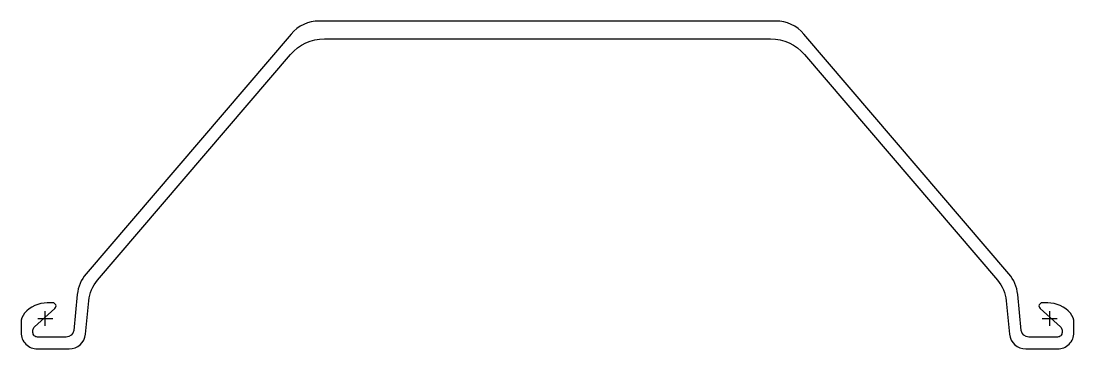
# Model space of a CAD drawing. Header units: millimetres. Extents: x -16 to 691, y -20 to 200.
import ezdxf

# ---------------------------------------------------------------- set-up
doc = ezdxf.new("R2010")
doc.units = ezdxf.units.MM
doc.header["$LTSCALE"] = 0.2

msp = doc.modelspace()

# ---------------------------------------------------------------- linework, layer by layer
at = {"flags": 128}
msp.add_lwpolyline([(-8.25, -7.86, -0.212556), (-7.26, -5.63), (6.54, 6.79, 0.687281), (5.11, 10.5), (1.35, 10.5, 0.219232), (-13.85, 3.5, 0.17875), (-16.25, -3), (-16.25, -9.5, 0.414214), (-5.25, -20.5), (16.05, -20.5, 0.385317), (26.99, -10.59), (29.24, 11.92, -0.152977), (35.11, 25.67), (164.77, 177.48, -0.219407), (187.59, 188), (337.5, 188), (487.41, 188, -0.219407), (510.23, 177.48), (639.89, 25.67, -0.152977), (645.76, 11.92), (648.01, -10.59, 0.385317), (658.95, -20.5), (680.25, -20.5, 0.414214), (691.25, -9.5), (691.25, -3, 0.17875), (688.85, 3.5), (688.85, 3.5, 0.219232), (673.65, 10.5), (669.89, 10.5, 0.687281), (668.46, 6.79), (682.26, -5.63, -0.212556), (683.25, -7.86), (683.25, -9.5, -0.414214), (680.25, -12.5), (660.86, -12.5, -0.385317), (655.89, -8), (653.47, 16.21, 0.152977), (647.6, 29.96), (509.85, 191.24, 0.219407), (490.84, 200), (337.5, 200), (184.16, 200, 0.219407), (165.15, 191.24), (27.4, 29.96, 0.152977), (21.53, 16.21), (19.11, -8, -0.385317), (14.14, -12.5), (-5.25, -12.5, -0.414214), (-8.25, -9.5), (-8.25, -7.86)], format="xyb", dxfattribs=at)
at = {"layer": 'DEFPOINTS'}
for p, q in [((-5, 0), (5, 0)), ((0, -5), (0, 5)), ((670, 0), (680, 0)), ((675, -5), (675, 5))]:
    msp.add_line(p, q, dxfattribs=at)

doc.saveas('drawing.dxf')
